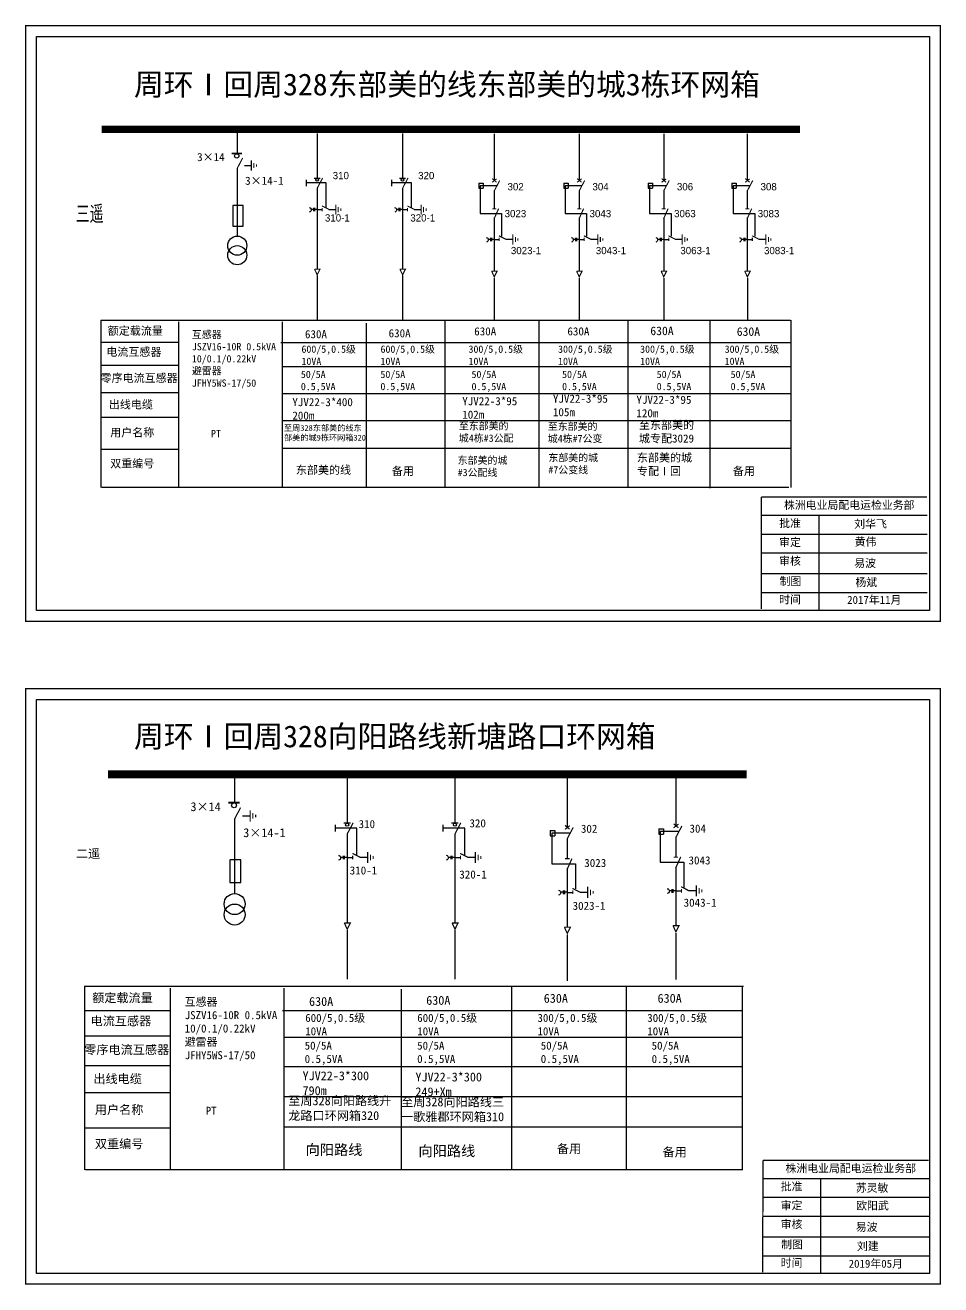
# Model space of a CAD drawing. Extents: x -187 to 352, y -252 to 97.
# Drawn here: x 91.5 to 217.2, y -75.8 to 97 of the extents above; entities that cross this region are included whole.
import ezdxf

# ---------------------------------------------------------------- set-up
doc = ezdxf.new("R2010")
doc.units = 0
doc.header["$LTSCALE"] = 0.774411
doc.linetypes.add('ACAD_ISO02W100', pattern=[15, 12, -3])
doc.linetypes.add('CENTER', pattern=[50.8, 31.75, -6.35, 6.35, -6.35])
doc.layers.get('0').update_dxf_attribs({"linetype": 'CONTINUOUS'})
doc.layers.add('2', color=7, linetype='CONTINUOUS')
doc.layers.add('3', color=7, linetype='CONTINUOUS')
doc.styles.add('hztxt_txtstyle_0.00_0_0', font='simkai.ttf')
doc.styles.add('hztxt_txtstyle_1.80_0_0', font='', dxfattribs={"height": 1.8, "bigfont": 'hztxt.shx'})
doc.styles.add('hztxt_txtstyle_2.70_0_0', font='simkai.ttf', dxfattribs={"height": 2.7})
doc.styles.get("Standard").update_dxf_attribs({"font": '', "height": 2.5})
doc.styles.add('字体', font='', dxfattribs={"height": 2.5})
doc.styles.add('宋体', font='', dxfattribs={"width": 0.65})
doc.styles.get('hztxt_txtstyle_1.80_0_0').set_extended_font_data('hztxt')
doc.styles.get('Standard').set_extended_font_data('SimSun')
doc.styles.get('字体').set_extended_font_data('SimSun')
doc.styles.get('宋体').set_extended_font_data('SimSun')

# ---------------------------------------------------------------- blocks, each defined once
blk = doc.blocks.new('JD')
for points in [[(-2, 0.2), (-2, -0.2), (2, 0.2), (2, -0.2)], [(1, -1.2), (1, -0.8), (-1, -1.2), (-1, -0.8)], [(-0.5, -1.8), (-0.5, -2.2), (0.5, -1.8), (0.5, -2.2)]]:
    blk.add_trace(points)

msp = doc.modelspace()

# ---------------------------------------------------------------- linework, layer by layer
at = {"color": 0}
for p, q in [((120.59, 82.69), (120.59, 79.41)), ((131.57, 82.09), (131.57, 75.98)), ((143.29, 82.09), (143.29, 75.98)), ((155.88, 82.06), (155.88, 75.64)), ((167.54, 82.06), (167.54, 75.64)), ((179.14, 82.06), (179.14, 75.64)), ((190.61, 82.06), (190.61, 75.64)), ((120.61, 77.37), (120.61, 68.05)), ((121.59, 77.74), (122.53, 77.74)), ((131.57, 74.62), (131.57, 63.52)), ((143.29, 74.62), (143.29, 63.52)), ((153.75, 75.3), (154.35, 75.3)), ((153.75, 75.3), (153.75, 74.63)), ((153.75, 74.63), (154.35, 74.63)), ((154.35, 75.3), (154.35, 74.63)), ((165.41, 75.3), (166.01, 75.3)), ((165.41, 75.3), (165.41, 74.63)), ((165.41, 74.63), (166.01, 74.63)), ((166.01, 75.3), (166.01, 74.63)), ((177.01, 75.3), (177.6, 75.3)), ((177.01, 75.3), (177.01, 74.63)), ((177.01, 74.63), (177.6, 74.63)), ((177.6, 75.3), (177.6, 74.63)), ((188.48, 75.3), (189.08, 75.3)), ((188.48, 75.3), (188.48, 74.63)), ((188.48, 74.63), (189.08, 74.63)), ((189.08, 75.3), (189.08, 74.63)), ((155.88, 74.28), (155.88, 71.81)), ((167.54, 74.28), (167.54, 71.81)), ((179.14, 74.28), (179.14, 71.81)), ((190.61, 74.28), (190.61, 71.81)), ((131.57, 71.67), (132.27, 71.67)), ((133.17, 71.69), (134.11, 71.69)), ((143.29, 71.67), (143.98, 71.67)), ((144.89, 71.69), (145.83, 71.69)), ((155.88, 70.57), (155.88, 63.26)), ((167.54, 70.57), (167.54, 63.26)), ((179.14, 70.57), (179.14, 63.26)), ((190.61, 70.57), (190.61, 63.26)), ((155.88, 67.57), (156.57, 67.57)), ((157.47, 67.59), (158.41, 67.59)), ((167.54, 67.57), (168.23, 67.57)), ((169.13, 67.59), (170.07, 67.59)), ((179.14, 67.57), (179.83, 67.57)), ((180.73, 67.59), (181.67, 67.59)), ((190.61, 67.57), (191.3, 67.57)), ((192.21, 67.59), (193.15, 67.59)), ((112.65, 53.42), (101.94, 53.42)), ((112.61, 50.27), (101.9, 50.27)), ((112.61, 46.55), (101.9, 46.55)), ((112.57, 43.16), (101.86, 43.16)), ((112.61, 38.75), (101.9, 38.75)), ((120.23, -6.04), (120.23, -9.66)), ((135.69, -5.75), (135.69, -12.47)), ((150.48, -5.75), (150.48, -12.47)), ((165.89, -6.06), (165.89, -13.12)), ((180.81, -5.85), (180.81, -12.91)), ((120.24, -11.89), (120.24, -22.15)), ((121.32, -11.49), (122.36, -11.49)), ((163.55, -13.5), (164.21, -13.5)), ((163.55, -13.5), (163.55, -14.23)), ((164.21, -13.5), (164.21, -14.23)), ((178.46, -13.29), (179.12, -13.29)), ((178.46, -13.29), (178.46, -14.02)), ((179.12, -13.29), (179.12, -14.02)), ((135.69, -13.97), (135.69, -26.18)), ((150.48, -13.97), (150.48, -26.18)), ((163.55, -14.23), (164.21, -14.23)), ((165.89, -14.61), (165.89, -17.34)), ((178.46, -14.02), (179.12, -14.02)), ((180.81, -14.4), (180.81, -17.13)), ((135.69, -17.21), (136.45, -17.21)), ((137.45, -17.19), (138.48, -17.19)), ((150.48, -17.21), (151.24, -17.21)), ((152.23, -17.19), (153.27, -17.19)), ((165.89, -18.7), (165.89, -26.74)), ((180.81, -18.49), (180.81, -26.53)), ((165.89, -22), (166.66, -22)), ((167.65, -21.98), (168.68, -21.98)), ((180.81, -21.79), (181.57, -21.79)), ((182.56, -21.77), (183.6, -21.77)), ((111.49, -38.24), (99.72, -38.24)), ((111.45, -41.71), (99.67, -41.71)), ((111.45, -45.79), (99.67, -45.79)), ((111.4, -49.52), (99.63, -49.52)), ((111.45, -54.37), (99.67, -54.37))]:
    msp.add_line(p, q, dxfattribs=at)
at = {"color": 0, "linetype": 'ACAD_ISO02W100'}
for p, q in [((156.18, 74.95), (153.94, 74.95)), ((153.94, 74.95), (153.94, 71.14)), ((167.84, 74.95), (165.6, 74.95)), ((165.6, 74.95), (165.6, 71.14)), ((179.44, 74.95), (177.2, 74.95)), ((177.2, 74.95), (177.2, 71.14)), ((190.91, 74.95), (188.67, 74.95)), ((188.67, 74.95), (188.67, 71.14)), ((153.94, 71.14), (156.89, 71.14)), ((156.89, 71.14), (156.89, 68)), ((165.6, 71.14), (168.55, 71.14)), ((168.55, 71.14), (168.55, 68)), ((177.2, 71.14), (180.15, 71.14)), ((180.15, 71.14), (180.15, 68)), ((188.67, 71.14), (191.63, 71.14)), ((191.63, 71.14), (191.63, 68)), ((181.14, -13.67), (178.67, -13.67)), ((178.67, -13.67), (178.67, -17.86)), ((166.22, -13.88), (163.76, -13.88)), ((163.76, -13.88), (163.76, -18.07)), ((163.76, -18.07), (167.01, -18.07)), ((167.01, -18.07), (167.01, -21.53)), ((178.67, -17.86), (181.92, -17.86)), ((181.92, -17.86), (181.92, -21.32))]:
    msp.add_line(p, q, dxfattribs=at)
at = {"color": 0, "linetype": 'CENTER'}
for p, q in [((131.58, 62.62), (131.58, 56.48)), ((143.3, 62.62), (143.3, 56.48)), ((155.88, 62.28), (155.88, 56.52)), ((167.54, 62.28), (167.54, 56.52)), ((179.14, 62.28), (179.14, 56.52)), ((190.62, 62.28), (190.62, 56.52)), ((135.7, -27.17), (135.7, -33.92)), ((150.49, -27.17), (150.49, -33.92)), ((180.81, -27.61), (180.81, -33.95)), ((165.9, -27.82), (165.9, -34.15))]:
    msp.add_line(p, q, dxfattribs=at)
at = {"color": 0, "linetype": 'Continuous'}
for p, q in [((101.88, 56.5), (196.54, 56.5)), ((101.92, 33.55), (101.92, 56.5)), ((112.55, 56.25), (112.55, 33.56)), ((126.76, 56.25), (126.76, 33.56)), ((138.28, 56.1), (138.28, 33.57)), ((149.1, 56.45), (149.1, 33.56)), ((162, 56.45), (162, 33.56)), ((174.2, 56.44), (174.2, 33.54)), ((185.47, 56.36), (185.47, 33.47)), ((196.6, 56.48), (196.6, 33.54)), ((126.59, 53.43), (196.58, 53.43)), ((126.76, 50.14), (196.6, 50.14)), ((126.76, 46.46), (196.48, 46.46)), ((126.76, 42.73), (196.67, 42.73)), ((126.76, 38.93), (196.58, 38.93)), ((196.33, 33.55), (102, 33.55)), ((192.54, 29.75), (215.29, 29.75)), ((200.43, 29.75), (200.43, 16.81)), ((192.54, 27.15), (215.29, 27.15)), ((192.54, 24.56), (215.29, 24.56)), ((192.54, 21.73), (215.29, 21.73)), ((192.54, 19.14), (215.29, 19.14)), ((99.65, -34.85), (190.09, -34.85)), ((99.69, -60.09), (99.69, -34.85)), ((111.38, -35.13), (111.38, -60.09)), ((127.01, -35.13), (127.01, -60.09)), ((143.12, -35.29), (143.12, -60.07)), ((158.24, -34.9), (158.24, -60.09)), ((173.97, -34.9), (173.97, -60.09)), ((189.91, -34.92), (189.91, -60.1)), ((126.82, -38.23), (189.91, -38.23)), ((127.01, -41.85), (189.91, -41.85)), ((127.01, -45.9), (189.91, -45.9)), ((127.01, -50), (189.91, -50)), ((127.01, -54.18), (189.91, -54.18)), ((189.91, -60.09), (99.77, -60.09)), ((192.75, -61.24), (215.5, -61.24)), ((200.64, -61.24), (200.64, -74.18)), ((192.75, -63.84), (215.5, -63.84)), ((192.75, -66.43), (215.5, -66.43)), ((192.75, -69.26), (215.5, -69.26)), ((192.75, -71.85), (215.5, -71.85))]:
    msp.add_line(p, q, dxfattribs=at)
at = {"color": 0, "linetype": 'Continuous', "const_width": 0.182}
for points in [[(91.59, 96.88), (217.08, 96.88), (217.08, 15.17), (91.59, 15.17)], [(91.59, 5.95), (217.08, 5.95), (217.08, -75.75), (91.59, -75.75)]]:
    msp.add_lwpolyline(points, close=True, dxfattribs=at)
at = {"color": 0, "linetype": 'Continuous'}
for points in [[(93.07, 95.4), (215.6, 95.4), (215.6, 16.65), (93.07, 16.65)], [(93.07, 4.47), (215.6, 4.47), (215.6, -74.28), (93.07, -74.28)]]:
    msp.add_lwpolyline(points, close=True, dxfattribs=at)
at = {"color": 0}
for points, const_width in [([(102, 82.69), (197.84, 82.69)], 0.998), ([(119.84, 79.36), (121.24, 79.36)], 0.238), ([(120.61, 77.33), (121.35, 78.75)], 0.15), ([(131.13, 75.96), (132.02, 75.96)], 0.15), ([(131.57, 74.58), (132.32, 76)], 0.15), ([(142.85, 75.96), (143.73, 75.96)], 0.15), ([(143.29, 74.58), (144.04, 76)], 0.15), ([(155.6, 75.42), (156.2, 75.88)], 0.15), ([(155.6, 75.92), (156.19, 75.43)], 0.15), ([(155.88, 74.24), (156.63, 75.66)], 0.15), ([(167.26, 75.92), (167.85, 75.43)], 0.15), ([(167.25, 75.42), (167.86, 75.88)], 0.15), ([(167.54, 74.24), (168.29, 75.66)], 0.15), ([(178.86, 75.92), (179.44, 75.43)], 0.15), ([(178.85, 75.42), (179.46, 75.88)], 0.15), ([(179.14, 74.24), (179.89, 75.66)], 0.15), ([(190.33, 75.42), (190.94, 75.88)], 0.15), ([(190.33, 75.92), (190.92, 75.43)], 0.15), ([(190.61, 74.24), (191.36, 75.66)], 0.15), ([(132.23, 72.17), (133.23, 71.67)], 0.15), ([(132.27, 71.9), (132.27, 71.44)], 0.15), ([(143.95, 72.17), (144.94, 71.67)], 0.15), ([(143.98, 71.9), (143.98, 71.44)], 0.15), ([(155.61, 71.77), (156.17, 71.77)], 0.15), ([(155.85, 70.38), (156.48, 71.8)], 0.15), ([(167.27, 71.77), (167.82, 71.77)], 0.15), ([(167.51, 70.38), (168.14, 71.8)], 0.15), ([(178.87, 71.77), (179.42, 71.77)], 0.15), ([(179.11, 70.38), (179.74, 71.8)], 0.15), ([(190.34, 71.77), (190.9, 71.77)], 0.15), ([(190.58, 70.38), (191.21, 71.8)], 0.15), ([(156.53, 68.07), (157.53, 67.57)], 0.15), ([(156.57, 67.8), (156.57, 67.34)], 0.15), ([(168.19, 68.07), (169.19, 67.57)], 0.15), ([(168.23, 67.8), (168.23, 67.34)], 0.15), ([(179.79, 68.07), (180.79, 67.57)], 0.15), ([(179.83, 67.8), (179.83, 67.34)], 0.15), ([(191.27, 68.07), (192.26, 67.57)], 0.15), ([(191.3, 67.8), (191.3, 67.34)], 0.15), ([(131.21, 63.5), (131.97, 63.5), (131.58, 62.72), (131.21, 63.51)], 0.15), ([(142.92, 63.5), (143.69, 63.5), (143.3, 62.72), (142.93, 63.51)], 0.15), ([(155.51, 63.22), (156.27, 63.22), (155.88, 62.44), (155.52, 63.23)], 0.15), ([(167.17, 63.22), (167.93, 63.22), (167.54, 62.44), (167.18, 63.23)], 0.15), ([(178.77, 63.22), (179.53, 63.22), (179.14, 62.44), (178.78, 63.23)], 0.15), ([(190.25, 63.22), (191.01, 63.22), (190.62, 62.44), (190.25, 63.23)], 0.15), ([(102.85, -5.83), (190.53, -5.83)], 1.1), ([(119.4, -9.71), (120.94, -9.71)], 0.261), ([(120.24, -11.94), (121.07, -10.37)], 0.165), ([(135.21, -12.49), (136.18, -12.49)], 0.165), ([(135.69, -14.01), (136.52, -12.45)], 0.165), ([(150, -12.49), (150.97, -12.49)], 0.165), ([(150.48, -14.01), (151.3, -12.45)], 0.165), ([(165.58, -13.36), (166.25, -12.86)], 0.165), ([(165.59, -12.81), (166.23, -13.35)], 0.165), ([(165.89, -14.66), (166.72, -13.09)], 0.165), ([(180.49, -13.15), (181.16, -12.65)], 0.165), ([(180.5, -12.6), (181.15, -13.14)], 0.165), ([(180.81, -14.45), (181.63, -12.89)], 0.165), ([(136.41, -16.66), (137.51, -17.21)], 0.165), ([(136.45, -16.96), (136.45, -17.47)], 0.165), ([(151.2, -16.66), (152.3, -17.21)], 0.165), ([(151.24, -16.96), (151.24, -17.47)], 0.165), ([(165.86, -18.9), (166.55, -17.35)], 0.165), ([(180.51, -17.17), (181.12, -17.17)], 0.165), ([(180.77, -18.69), (181.47, -17.14)], 0.165), ([(165.6, -17.38), (166.21, -17.38)], 0.165), ([(166.61, -21.45), (167.71, -22)], 0.165), ([(166.66, -21.74), (166.66, -22.25)], 0.165), ([(181.53, -21.24), (182.62, -21.79)], 0.165), ([(181.57, -21.54), (181.57, -22.04)], 0.165), ([(135.29, -26.21), (136.13, -26.21), (135.7, -27.06), (135.3, -26.19)], 0.165), ([(150.08, -26.21), (150.91, -26.21), (150.49, -27.06), (150.09, -26.19)], 0.165), ([(165.49, -26.78), (166.33, -26.78), (165.9, -27.63), (165.5, -26.77)], 0.165), ([(180.4, -26.58), (181.24, -26.58), (180.81, -27.43), (180.41, -26.56)], 0.165)]:
    msp.add_lwpolyline(points, dxfattribs=dict(at, const_width=const_width))
for points in [[(130.06, 75.74), (130.06, 74.9)], [(141.78, 75.74), (141.78, 74.9)], [(120.01, 72.21), (120.01, 69.41), (121.4, 69.41), (121.4, 72.24), (120.01, 72.24)], [(131.07, 71.68), (130.75, 71.68)], [(131.07, 71.89), (131.07, 71.43)], [(131.21, 71.89), (131.21, 71.43)], [(131.57, 71.68), (131.21, 71.68)], [(142.79, 71.68), (142.47, 71.68)], [(142.79, 71.89), (142.79, 71.43)], [(142.93, 71.89), (142.93, 71.43)], [(143.29, 71.68), (142.93, 71.68)], [(155.38, 67.57), (155.06, 67.57)], [(155.38, 67.78), (155.38, 67.33)], [(155.52, 67.78), (155.52, 67.33)], [(155.88, 67.57), (155.52, 67.57)], [(167.03, 67.57), (166.72, 67.57)], [(167.03, 67.78), (167.03, 67.33)], [(167.18, 67.78), (167.18, 67.33)], [(167.54, 67.57), (167.18, 67.57)], [(178.63, 67.57), (178.32, 67.57)], [(178.63, 67.78), (178.63, 67.33)], [(178.77, 67.78), (178.77, 67.33)], [(179.13, 67.57), (178.77, 67.57)], [(190.11, 67.57), (189.79, 67.57)], [(190.11, 67.78), (190.11, 67.33)], [(190.25, 67.78), (190.25, 67.33)], [(190.61, 67.57), (190.25, 67.57)], [(134.03, -12.74), (134.03, -13.66)], [(148.82, -12.74), (148.82, -13.66)], [(135.14, -17.2), (134.79, -17.2)], [(135.14, -16.97), (135.14, -17.47)], [(135.29, -16.97), (135.29, -17.47)], [(135.69, -17.2), (135.29, -17.2)], [(149.93, -17.2), (149.58, -17.2)], [(149.93, -16.97), (149.93, -17.47)], [(150.08, -16.97), (150.08, -17.47)], [(150.48, -17.2), (150.08, -17.2)], [(119.59, -17.57), (119.59, -20.65), (121.11, -20.65), (121.11, -17.54), (119.59, -17.54)], [(165.34, -21.99), (164.99, -21.99)], [(165.34, -21.76), (165.34, -22.26)], [(165.5, -21.76), (165.5, -22.26)], [(165.89, -21.99), (165.5, -21.99)], [(180.25, -21.78), (179.91, -21.78)], [(180.25, -21.55), (180.25, -22.05)], [(180.41, -21.55), (180.41, -22.05)], [(180.81, -21.78), (180.41, -21.78)]]:
    msp.add_lwpolyline(points, dxfattribs=at)
at = {"color": 0, "linetype": 'ACAD_ISO02W100'}
for points in [[(132.8, 71.91), (132.8, 75.32), (130.06, 75.32)], [(144.52, 71.91), (144.52, 75.32), (141.78, 75.32)], [(137.04, -16.95), (137.04, -13.2), (134.03, -13.2)], [(151.83, -16.95), (151.83, -13.2), (148.82, -13.2)]]:
    msp.add_lwpolyline(points, dxfattribs=at)
at = {"color": 0}
for points in [[(130.49, 71.94, -0.877934), (130.5, 71.33)], [(142.2, 71.94, -0.877934), (142.22, 71.33)], [(154.79, 67.83, -0.877934), (154.8, 67.22)], [(166.45, 67.83, -0.877934), (166.46, 67.22)], [(178.05, 67.83, -0.877934), (178.06, 67.22)], [(189.53, 67.83, -0.877934), (189.54, 67.22)], [(134.5, -16.92, -0.877934), (134.51, -17.59)], [(149.28, -16.92, -0.877934), (149.3, -17.59)], [(164.7, -21.71, -0.877934), (164.71, -22.38)], [(179.61, -21.5, -0.877934), (179.62, -22.17)]]:
    msp.add_lwpolyline(points, format="xyb", dxfattribs=at)
at = {"color": 0, "linetype": 'Continuous', "const_width": 0.182}
for points in [[(192.54, 32.22), (192.52, 16.86)], [(192.54, 32.22), (215.29, 32.22)], [(192.75, -58.77), (192.73, -74.14)], [(192.75, -58.77), (215.5, -58.77)]]:
    msp.add_lwpolyline(points, dxfattribs=at)
at = {"color": 0}
for centre, radius in [((120.54, 79.03), 0.305), ((131.57, 75.75), 0.192), ((143.29, 75.75), 0.192), ((120.17, -10.07), 0.335), ((135.69, -12.72), 0.211), ((150.48, -12.72), 0.211)]:
    msp.add_circle(centre, radius, dxfattribs=at)
at = {"layer": '2', "color": 0}
for centre, radius in [((120.61, 66.72), 1.31), ((120.61, 65.41), 1.31), ((120.25, -23.61), 1.44), ((120.25, -25.05), 1.44)]:
    msp.add_circle(centre, radius, dxfattribs=at)

# ---------------------------------------------------------------- block references
at = {"color": 0, "rotation": 90}
for p, xscale, yscale, zscale in [((122.54, 77.71), 0.3494655254594932, 0.3494655254594932, 0.3494655254595134), ((134.12, 71.66), 0.3494655254594932, 0.3494655254594932, 0.3494655254595134), ((145.84, 71.66), 0.3494655254594932, 0.3494655254594932, 0.3494655254595134), ((158.43, 67.56), 0.3494655254594932, 0.3494655254594932, 0.3494655254595134), ((170.09, 67.56), 0.3494655254594932, 0.3494655254594932, 0.3494655254595134), ((181.68, 67.56), 0.3494655254594932, 0.3494655254594932, 0.3494655254595134), ((193.16, 67.56), 0.3494655254594932, 0.3494655254594932, 0.3494655254595134), ((122.37, -11.52), 0.3844120780053828, 0.3844120780053828, 0.3844120780054647), ((138.5, -17.22), 0.3844120780053828, 0.3844120780053828, 0.3844120780054647), ((153.28, -17.22), 0.3844120780053828, 0.3844120780053828, 0.3844120780054647), ((168.7, -22.01), 0.3844120780053828, 0.3844120780053828, 0.3844120780054647), ((183.61, -21.8), 0.3844120780053828, 0.3844120780053828, 0.3844120780054647)]:
    msp.add_blockref('JD', p, dxfattribs=dict(at, xscale=xscale, yscale=yscale, zscale=zscale))

# ---------------------------------------------------------------- texts
at = {"color": 0, "linetype": 'Continuous', "style": 'hztxt_txtstyle_2.70_0_0'}
for s, height, p in [('3×14', 1.109, (115.1, 78.32)), ('3×14-1', 1.109, (121.69, 75.07)), ('3×14', 1.22, (114.19, -10.86)), ('320', 1.109, (152.47, -13.08)), ('3×14-1', 1.22, (121.43, -14.43)), ('310', 1.109, (137.26, -13.19)), ('302', 1.109, (167.77, -13.83)), ('304', 1.109, (182.67, -13.81)), ('3043', 1.109, (182.54, -18.17)), ('310-1', 1.109, (136.04, -19.55)), ('3023', 1.109, (168.23, -18.52)), ('320-1', 1.109, (151.08, -20.11)), ('3023-1', 1.109, (166.63, -24.4)), ('3043-1', 1.109, (181.87, -23.97))]:
    msp.add_text(s, height=height, dxfattribs=at).set_placement(p)
at = {"color": 0, "style": 'hztxt_txtstyle_1.80_0_0'}
for s, p in [('310', (133.71, 75.84)), ('320', (145.43, 75.84)), ('302', (157.7, 74.31)), ('304', (169.36, 74.31)), ('306', (180.95, 74.31)), ('308', (192.43, 74.31)), ('310-1', (132.64, 70.03)), ('320-1', (144.36, 70.03)), ('3023', (157.3, 70.62)), ('3043', (168.96, 70.62)), ('3063', (180.56, 70.62)), ('3083', (192.04, 70.62)), ('3023-1', (158.16, 65.55)), ('3043-1', (169.82, 65.55)), ('3063-1', (181.42, 65.55)), ('3083-1', (192.9, 65.55))]:
    msp.add_text(s, height=0.998, dxfattribs=at).set_placement(p)
at = {"color": 0, "linetype": 'Continuous', "attachment_point": 1}
for s, insert, char_height, width, style in [('周环Ⅰ回周328东部美的线东部美的城3栋环网箱', (106.43, 90.34), 3, 90.5642, '字体'), ('{\\fSimSun|b0|i0|c134|p2;额定载流量}', (102.83, 55.59), 1.1094, 17.8852, 'hztxt_txtstyle_2.70_0_0'), ('{\\fSimSun|b0|i0|c134|p2;630A}', (153.13, 55.52), 1.1094, 17.8852, 'hztxt_txtstyle_2.70_0_0'), ('{\\fSimSun|b0|i0|c134|p2;630A}', (165.92, 55.52), 1.1094, 17.8852, 'hztxt_txtstyle_2.70_0_0'), ('{\\fSimSun|b0|i0|c134|p2;630A}', (177.3, 55.62), 1.1757, 9.454, 'hztxt_txtstyle_0.00_0_0'), ('{\\fSimSun|b0|i0|c134|p2;630A}', (189.16, 55.52), 1.1757, 9.454, 'hztxt_txtstyle_0.00_0_0'), ('\\A1;{\\fSimSun|b0|i0|c134|p2;互感器\\PJSZV16-10R 0.5kVA\\P10/0.1/0.22kV\\P避雷器\\PJFHY5WS-17/50}', (114.38, 55.03), 0.9985, 18.4113, 'hztxt_txtstyle_2.70_0_0'), ('{\\fSimSun|b0|i0|c134|p2;630A}', (129.9, 55.13), 1.1094, 17.8852, 'hztxt_txtstyle_2.70_0_0'), ('{\\fSimSun|b0|i0|c134|p2;630A}', (141.38, 55.26), 1.1094, 17.8852, 'hztxt_txtstyle_2.70_0_0'), ('{\\fSimSun|b0|i0|c134|p2;电流互感器}', (102.64, 52.7), 1.1094, 17.8852, 'hztxt_txtstyle_2.70_0_0'), ('\\A1;{\\fSimSun|b0|i0|c134|p2;600/5,0.5级\\P10VA}', (129.42, 53.02), 0.9985, 18.4113, 'hztxt_txtstyle_2.70_0_0'), ('\\A1;{\\fSimSun|b0|i0|c134|p2;600/5,0.5级\\P10VA}', (140.27, 53.02), 0.9985, 18.4113, 'hztxt_txtstyle_2.70_0_0'), ('\\A1;{\\fSimSun|b0|i0|c134|p2;300/5,0.5级\\P10VA}', (152.35, 53.02), 0.9985, 18.4113, 'hztxt_txtstyle_2.70_0_0'), ('\\A1;{\\fSimSun|b0|i0|c134|p2;300/5,0.5级\\P10VA}', (164.64, 53.02), 0.9985, 18.4113, 'hztxt_txtstyle_2.70_0_0'), ('\\A1;{\\fSimSun|b0|i0|c134|p2;300/5,0.5级\\P10VA}', (175.9, 53.02), 0.9985, 18.4113, 'hztxt_txtstyle_2.70_0_0'), ('\\A1;{\\fSimSun|b0|i0|c134|p2;300/5,0.5级\\P10VA}', (187.5, 53.02), 0.9985, 18.4113, 'hztxt_txtstyle_2.70_0_0'), ('{\\fSimSun|b0|i0|c134|p2;零序电流互感器}', (101.85, 49.12), 1.1094, 17.8852, 'hztxt_txtstyle_2.70_0_0'), ('{\\fSimSun|b0|i0|c134|p2;50/5A\\P0.5,5VA}', (129.34, 49.56), 0.9985, 17.8852, 'hztxt_txtstyle_2.70_0_0'), ('{\\fSimSun|b0|i0|c134|p2;50/5A\\P0.5,5VA}', (140.26, 49.56), 0.9985, 17.8852, 'hztxt_txtstyle_2.70_0_0'), ('{\\fSimSun|b0|i0|c134|p2;50/5A\\P0.5,5VA}', (152.76, 49.56), 0.9985, 17.8852, 'hztxt_txtstyle_2.70_0_0'), ('{\\fSimSun|b0|i0|c134|p2;50/5A\\P0.5,5VA}', (165.19, 49.56), 0.9985, 17.8852, 'hztxt_txtstyle_2.70_0_0'), ('{\\fSimSun|b0|i0|c134|p2;50/5A\\P0.5,5VA}', (178.17, 49.56), 0.9985, 17.8852, 'hztxt_txtstyle_2.70_0_0'), ('{\\fSimSun|b0|i0|c134|p2;50/5A\\P0.5,5VA}', (188.32, 49.56), 0.9985, 17.8852, 'hztxt_txtstyle_2.70_0_0'), ('{\\fSimSun|b0|i0|c134|p2;出线电缆}', (102.98, 45.48), 1.1094, 17.8852, 'hztxt_txtstyle_2.70_0_0'), ('{\\fSimSun|b0|i0|c134|p2;YJV22-3*400\\P200m}', (128.17, 45.81), 1.1094, 17.8852, 'hztxt_txtstyle_2.70_0_0'), ('{\\fSimSun|b0|i0|c134|p2;YJV22-3*95\\P102m}', (151.49, 45.94), 1.1094, 17.8852, 'hztxt_txtstyle_2.70_0_0'), ('{\\fSimSun|b0|i0|c134|p2;YJV22-3*95\\P105m}', (163.93, 46.28), 1.1094, 17.8852, 'hztxt_txtstyle_2.70_0_0'), ('{\\fSimSun|b0|i0|c134|p2;YJV22-3*95\\P120m}', (175.39, 46.13), 1.1094, 17.8852, 'hztxt_txtstyle_2.70_0_0'), ('{\\fSimSun|b0|i0|c134|p2;用户名称}', (103.17, 41.64), 1.1094, 17.8852, 'hztxt_txtstyle_2.70_0_0'), ('{\\fSimSun|b0|i0|c134|p2;至周328东部美的线东部美的城9栋环网箱320}', (127.02, 42.11), 0.8, 11.2806, 'hztxt_txtstyle_2.70_0_0'), ('{\\fSimSun|b0|i0|c134|p2;至东部美的城4栋#3公配}', (151.02, 42.48), 1, 8.146, 'hztxt_txtstyle_2.70_0_0'), ('{\\fSimSun|b0|i0|c134|p2;至东部美的城4栋#7公变}', (163.23, 42.42), 1, 8.146, 'hztxt_txtstyle_2.70_0_0'), ('{\\fSimSun|b0|i0|c134|p2;至东部美的城专配3029}', (175.74, 42.67), 1.1094, 7.8622, 'hztxt_txtstyle_2.70_0_0'), ('{\\fSimSun|b0|i0|c134|p2;PT}', (117, 41.44), 1.0024, 7.7986, 'hztxt_txtstyle_0.00_0_0'), ('{\\fSimSun|b0|i0|c134|p2;东部美的城#7公变线}', (163.31, 38.13), 1, 8.146, 'hztxt_txtstyle_2.70_0_0'), ('{\\fSimSun|b0|i0|c134|p2;东部美的城专配Ⅰ回}', (175.46, 38.19), 1.1094, 7.8622, 'hztxt_txtstyle_2.70_0_0'), ('{\\fSimSun|b0|i0|c134|p2;双重编号}', (103.17, 37.38), 1.1094, 17.8852, 'hztxt_txtstyle_2.70_0_0'), ('{\\fSimSun|b0|i0|c134|p2;东部美的线}', (128.66, 36.5), 1.1094, 9.6036, 'hztxt_txtstyle_2.70_0_0'), ('{\\fSimSun|b0|i0|c134|p2;备用}', (141.83, 36.35), 1.1094, 17.8852, 'hztxt_txtstyle_2.70_0_0'), ('{\\fSimSun|b0|i0|c134|p2;东部美的城#3公配线}', (150.86, 37.77), 1, 8.146, 'hztxt_txtstyle_2.70_0_0'), ('{\\fSimSun|b0|i0|c134|p2;备用}', (188.63, 36.35), 1.1094, 17.8852, 'hztxt_txtstyle_2.70_0_0'), ('株洲电业局配电运检业务部', (195.64, 31.68), 1.0944, 29.9201, '字体'), ('{\\fKaiTi_GB2312|b0|i0|c134|p49;批准}', (194.98, 29.18), 1.0944, 8.5588, '字体'), ('刘华飞', (205.29, 29.09), 1.094, 8.5588, '字体'), ('\\f\uffbfﾬￌﾣﾤ_GB2312|b0|i0|c134|p49;审定', (194.98, 26.58), 1.0944, 8.5588, '字体'), ('黄伟', (205.35, 26.65), 1.094, 8.5588, '字体'), ('\\f\uffbfﾬￌﾣﾤ_GB2312|b0|i0|c134|p49;审核', (194.98, 24.01), 1.0944, 8.5588, '字体'), ('易波', (205.29, 23.71), 1.094, 8.5588, '字体'), ('\\f\uffbfﾬￌﾣﾤ_GB2312|b0|i0|c134|p49;制图', (195.04, 21.23), 1.0944, 8.5588, '字体'), ('{\\fSimSun|b0|i0|c134|p2;杨斌}', (205.45, 21.08), 1.0944, 8.5588, '字体'), ('\\f\uffbfﾬￌﾣﾤ_GB2312|b0|i0|c134|p49;时间', (194.98, 18.72), 1.0944, 8.5588, '字体'), ('2017年11月', (204.31, 18.67), 1.094, 16.0081, '字体'), ('周环Ⅰ回周328向阳路线新塘路口环网箱', (106.44, 0.9), 3, 94.5421, '字体'), ('{\\fSimSun|b0|i0|c134|p2;二遥}', (98.46, -16.07), 1.2204, 19.6738, 'hztxt_txtstyle_2.70_0_0'), ('{\\fSimSun|b0|i0|c134|p2;额定载流量}', (100.69, -35.86), 1.2204, 19.6738, 'hztxt_txtstyle_2.70_0_0'), ('{\\fSimSun|b0|i0|c134|p2;630A}', (146.54, -36.21), 1.2204, 19.6738, 'hztxt_txtstyle_2.70_0_0'), ('{\\fSimSun|b0|i0|c134|p2;630A}', (162.67, -35.93), 1.2204, 19.6738, 'hztxt_txtstyle_2.70_0_0'), ('{\\fSimSun|b0|i0|c134|p2;630A}', (178.29, -35.93), 1.2204, 19.6738, 'hztxt_txtstyle_2.70_0_0'), ('\\A1;{\\fSimSun|b0|i0|c134|p2;互感器\\PJSZV16-10R 0.5kVA\\P10/0.1/0.22kV\\P避雷器\\PJFHY5WS-17/50}', (113.4, -36.47), 1.0983, 20.2524, 'hztxt_txtstyle_2.70_0_0'), ('{\\fSimSun|b0|i0|c134|p2;630A}', (130.46, -36.36), 1.2204, 19.6738, 'hztxt_txtstyle_2.70_0_0'), ('{\\fSimSun|b0|i0|c134|p2;电流互感器}', (100.48, -39.03), 1.2204, 19.6738, 'hztxt_txtstyle_2.70_0_0'), ('\\A1;{\\fSimSun|b0|i0|c134|p2;600/5,0.5级\\P10VA}', (129.94, -38.68), 1.0983, 20.2524, 'hztxt_txtstyle_2.70_0_0'), ('\\A1;{\\fSimSun|b0|i0|c134|p2;600/5,0.5级\\P10VA}', (145.31, -38.68), 1.0983, 20.2524, 'hztxt_txtstyle_2.70_0_0'), ('\\A1;{\\fSimSun|b0|i0|c134|p2;300/5,0.5级\\P10VA}', (161.81, -38.68), 1.0983, 20.2524, 'hztxt_txtstyle_2.70_0_0'), ('\\A1;{\\fSimSun|b0|i0|c134|p2;300/5,0.5级\\P10VA}', (176.88, -38.68), 1.0983, 20.2524, 'hztxt_txtstyle_2.70_0_0'), ('{\\fSimSun|b0|i0|c134|p2;零序电流互感器}', (99.61, -42.97), 1.2204, 19.6738, 'hztxt_txtstyle_2.70_0_0'), ('{\\fSimSun|b0|i0|c134|p2;50/5A\\P0.5,5VA}', (129.86, -42.48), 1.0983, 19.6738, 'hztxt_txtstyle_2.70_0_0'), ('{\\fSimSun|b0|i0|c134|p2;50/5A\\P0.5,5VA}', (145.3, -42.48), 1.0983, 19.6738, 'hztxt_txtstyle_2.70_0_0'), ('{\\fSimSun|b0|i0|c134|p2;50/5A\\P0.5,5VA}', (162.26, -42.48), 1.0983, 19.6738, 'hztxt_txtstyle_2.70_0_0'), ('{\\fSimSun|b0|i0|c134|p2;50/5A\\P0.5,5VA}', (177.48, -42.48), 1.0983, 19.6738, 'hztxt_txtstyle_2.70_0_0'), ('YJV22-3*300\\P790m', (129.57, -46.56), 1.2204, 19.6738, 'hztxt_txtstyle_2.70_0_0'), ('YJV22-3*300\\P249+Xm', (145.06, -46.72), 1.2204, 19.6738, 'hztxt_txtstyle_2.70_0_0'), ('{\\fSimSun|b0|i0|c134|p2;出线电缆}', (100.86, -46.97), 1.2204, 19.6738, 'hztxt_txtstyle_2.70_0_0'), ('{\\fSimSun|b0|i0|c134|p2;至周328向阳路线升龙路口环网箱320}', (127.61, -49.98), 1.2204, 15.3442, 'hztxt_txtstyle_2.70_0_0'), ('{\\fSimSun|b0|i0|c134|p2;至周328向阳路线三一歌雅郡环网箱310}', (143.09, -50.14), 1.2204, 15.3442, 'hztxt_txtstyle_2.70_0_0'), ('{\\fSimSun|b0|i0|c134|p2;用户名称}', (101.07, -51.2), 1.2204, 19.6738, 'hztxt_txtstyle_2.70_0_0'), ('{\\fSimSun|b0|i0|c134|p2;PT}', (116.28, -51.42), 1.1026, 8.5785, 'hztxt_txtstyle_0.00_0_0'), ('{\\fSimSun|b0|i0|c134|p2;双重编号}', (101.07, -55.89), 1.2204, 19.6738, 'hztxt_txtstyle_2.70_0_0'), ('{\\fSimSun|b0|i0|c134|p2;备用}', (164.48, -56.56), 1.2204, 19.6738, 'hztxt_txtstyle_2.70_0_0'), ('{\\fSimSun|b0|i0|c134|p2;备用}', (178.98, -57.02), 1.2204, 19.6738, 'hztxt_txtstyle_2.70_0_0'), ('株洲电业局配电运检业务部', (195.85, -59.32), 1.0944, 29.9201, '字体'), ('{\\fKaiTi_GB2312|b0|i0|c134|p49;批准}', (195.19, -61.81), 1.0944, 8.5588, '字体'), ('苏灵敏', (205.5, -61.99), 1.094, 8.5588, '字体'), ('\\f\uffbfﾬￌﾣﾤ_GB2312|b0|i0|c134|p49;审定', (195.19, -64.41), 1.0944, 8.5588, '字体'), ('欧阳武', (205.55, -64.43), 1.094, 8.5588, '字体'), ('\\f\uffbfﾬￌﾣﾤ_GB2312|b0|i0|c134|p49;审核', (195.19, -66.99), 1.0944, 8.5588, '字体'), ('易波', (205.5, -67.36), 1.094, 8.5588, '字体'), ('\\f\uffbfﾬￌﾣﾤ_GB2312|b0|i0|c134|p49;制图', (195.25, -69.77), 1.0944, 8.5588, '字体'), ('刘建', (205.66, -70), 1.094, 8.5588, '字体'), ('\\f\uffbfﾬￌﾣﾤ_GB2312|b0|i0|c134|p49;时间', (195.19, -72.28), 1.0944, 8.5588, '字体'), ('2019年05月', (204.52, -72.4), 1.094, 16.0081, '字体')]:
    msp.add_mtext(s, dxfattribs=dict(at, insert=insert, char_height=char_height, width=width, style=style))
at = {"color": 0, "char_height": 1.43, "width": 17.776, "attachment_point": 1}
for insert in [(129.99, -56.6), (145.47, -56.76)]:
    msp.add_mtext('向阳路线', dxfattribs=dict(at, insert=insert))
at = {"layer": '3', "color": 0, "style": '宋体', "width": 0.65}
msp.add_text('三遥', height=2.143, dxfattribs=at).set_placement((98.46, 70.05, -0.03))

doc.saveas('drawing.dxf')
